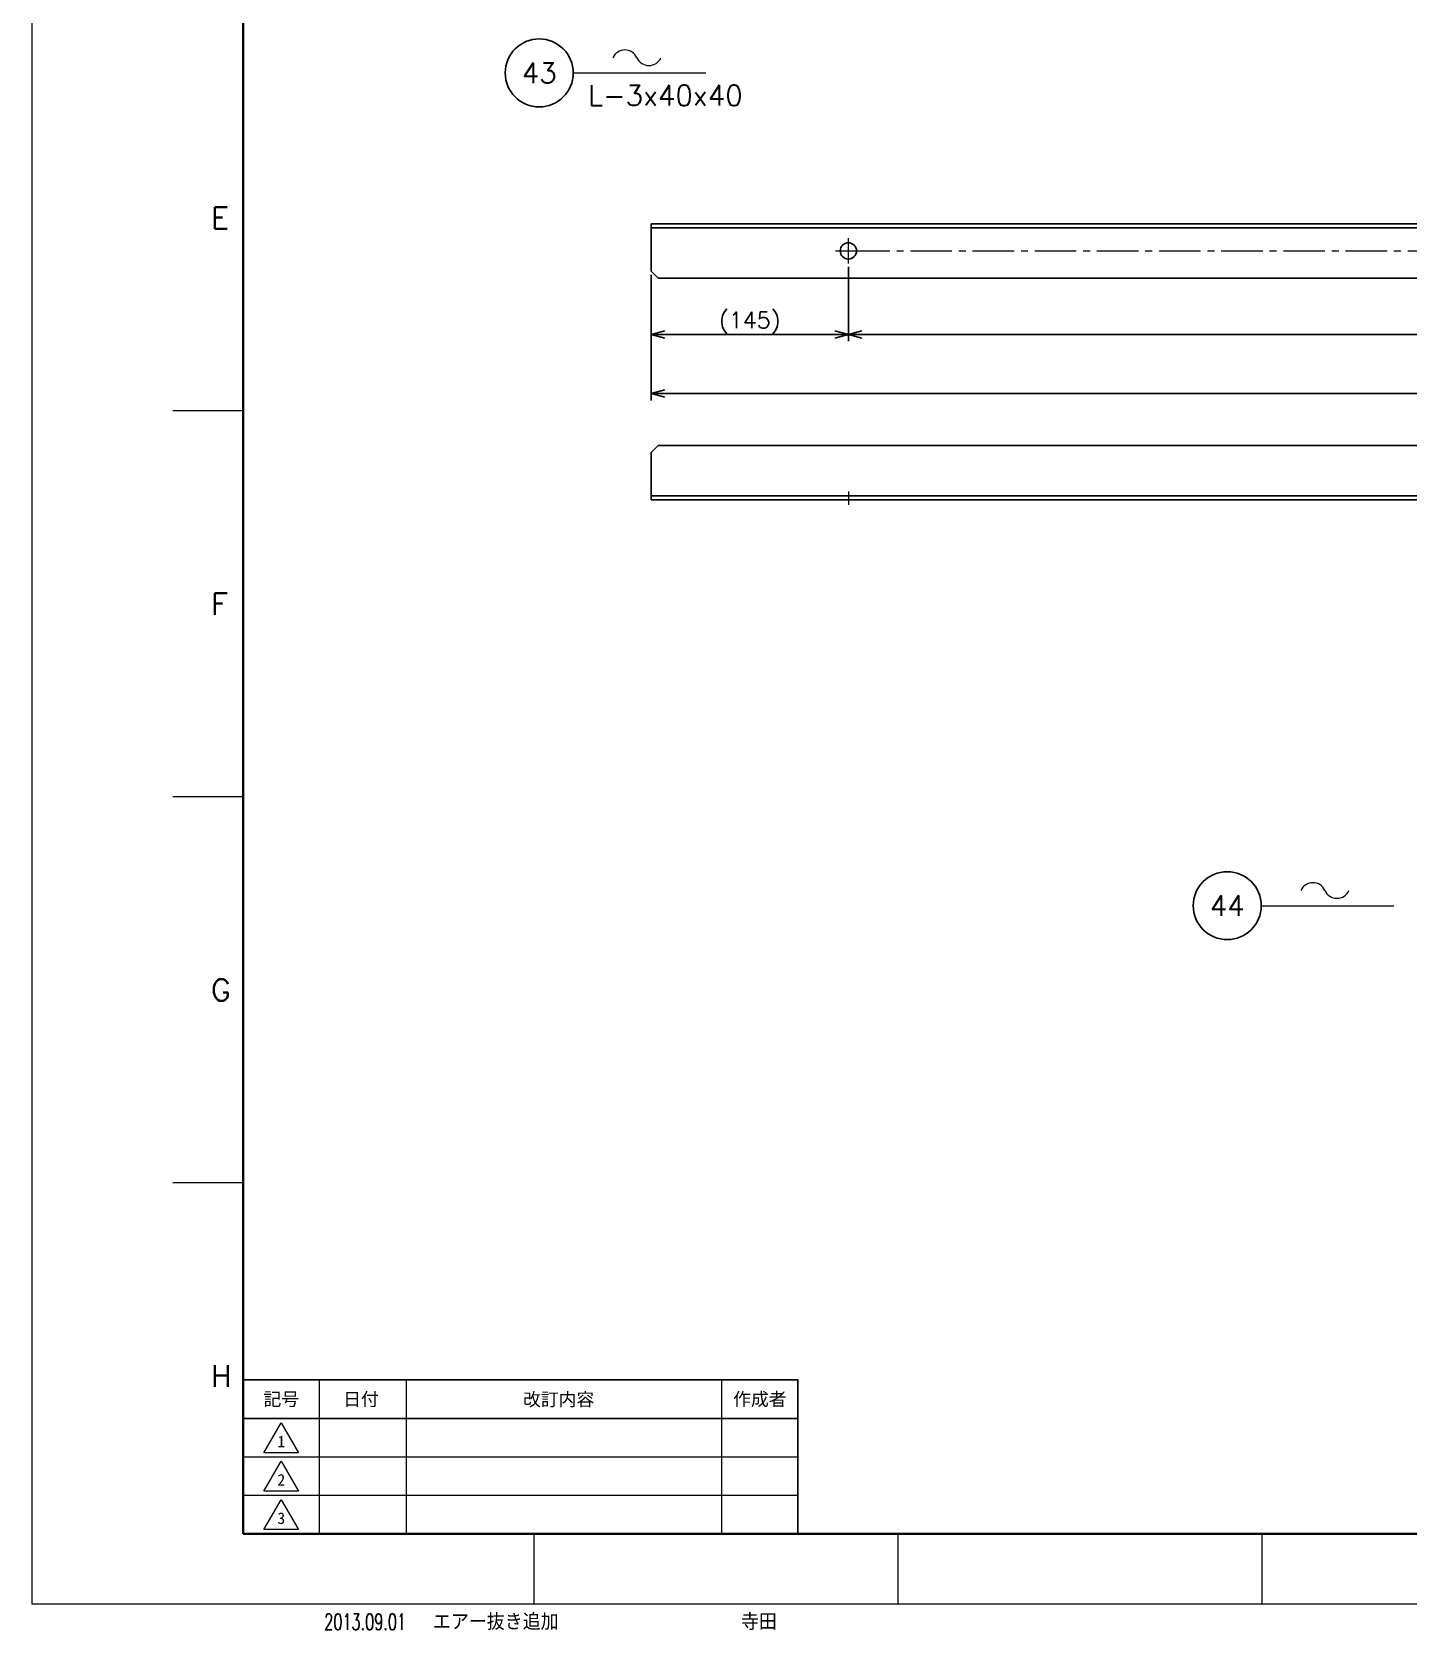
# Model space of a CAD drawing. Header units: millimetres. Extents: x 0 to 3313, y -19 to 2332.
# Drawn here: x 0 to 1012, y -19 to 1157 of the extents above; entities that cross this region are included whole.
import ezdxf
from ezdxf import colors
from ezdxf.entities.mleader import LeaderData, LeaderLine
from ezdxf.enums import TextEntityAlignment as Align
from ezdxf.math import Vec2, Vec3

# ---------------------------------------------------------------- set-up
doc = ezdxf.new("R2010")
doc.units = ezdxf.units.MM
doc.header["$LTSCALE"] = 1.6
doc.header["$PDMODE"] = 99
doc.header["$PDSIZE"] = 1
doc.linetypes.add('CENTER2', pattern=[28.575, 19.05, -3.175, 3.175, -3.175])
for name, color, linetype, lineweight in [('05_CENTER', 4, 'CENTER2', 13), ('08_DIM', 3, 'Continuous', 13), ('90_FRAME', 5, 'Continuous', 35)]:
    doc.layers.add(name, color=color, linetype=linetype, lineweight=lineweight)
doc.layers.add('91_BLANK', color=5, linetype='Continuous', lineweight=0, plot=False)
doc.styles.add('KSS_TXT', font='txt.shx', dxfattribs={"bigfont": 'extfont2.shx'})
doc.styles.add('MS_G', font='MS Gothic.ttf')
doc.styles.get("Standard").update_dxf_attribs({"font": 'txt.shx', "bigfont": 'extfont2.shx'})
doc.styles.add('表題用', font='MS PGothic.ttf')
doc.dimstyles.new('KSS_DIM', dxfattribs={"dimscale": 4, "dimtxt": 3, "dimasz": 2.5, "dimexe": 1.25, "dimexo": 0.625, "dimtad": 1, "dimdsep": 46, "dimtxsty": 'KSS_TXT', "dimblk": 'OPEN30', "dimcen": 0, "dimazin": 2, "dimtfac": 0.75, "dimtmove": 0, "dimatfit": 3, "dimldrblk": 'OPEN30', "dimfxl": 1.25, "dimtolj": 1, "dimarcsym": 0})

# ---------------------------------------------------------------- blocks, each defined once
blk = doc.blocks.new('AM_BALLOON1')
at = {"transparency": 16777216}
blk.add_circle((0, 0), 5, dxfattribs=at)
blk.add_attdef('B_NUMBER', text='', height=3, dxfattribs=at).set_placement((0, 0), align=Align.MIDDLE_CENTER)
blk = doc.blocks.new('_OPEN')
at = {"color": 0, "linetype": 'ByBlock'}
for p, q in [((-1, 0.17), (0, 0)), ((0, 0), (-1, -0.17)), ((0, 0), (-1, 0))]:
    blk.add_line(p, q, dxfattribs=at)
blk = doc.blocks.new('p1ba05')
for centre, start, end in [((-2.95, 0.29), 24.2276, 155.5758), ((0, 1.62), 204.2276, 335.5758)]:
    blk.add_arc(centre, 1.62, start, end)
blk = doc.blocks.new('_Open30')
at = {"color": 0, "linetype": 'ByBlock', "lineweight": -2}
for p, q in [((-1, 0.27), (0, 0)), ((0, 0), (-1, -0.27)), ((0, 0), (-1, 0))]:
    blk.add_line(p, q, dxfattribs=at)
blk = doc.blocks.new('*D80')
at = {"layer": '08_DIM', "color": 0, "lineweight": -2, "transparency": 16777216}
for p, q in [((455.5, 978), (455.5, 929.1)), ((600.5, 983.7), (600.5, 929.1)), ((590.5, 934.1), (465.5, 934.1))]:
    blk.add_line(p, q, dxfattribs=at)
at = {"layer": 'Defpoints', "color": 0, "transparency": 16777216}
for p in [(455.5, 980.5), (600.5, 986.2), (455.5, 934.1)]:
    blk.add_point(p, dxfattribs=at)
at = {"layer": '08_DIM', "color": 0, "lineweight": -2, "transparency": 16777216, "xscale": 10, "yscale": 10, "zscale": 10, "rotation": 180}
blk.add_blockref('_Open30', (455.5, 934.1), dxfattribs=at)
at = {"layer": '08_DIM', "color": 0, "lineweight": -2, "transparency": 16777216, "xscale": 10, "yscale": 10, "zscale": 10}
blk.add_blockref('_Open30', (600.5, 934.1), dxfattribs=at)
at = {"layer": '08_DIM', "color": 0, "transparency": 16777216, "insert": (528, 942.6), "char_height": 12, "attachment_point": 5, "style": 'KSS_TXT'}
blk.add_mtext('\\A1;(145)', dxfattribs=at)
blk = doc.blocks.new('*D81')
at = {"layer": '08_DIM', "color": 0, "lineweight": -2, "transparency": 16777216}
for p, q in [((455.5, 978), (455.5, 885.5)), ((2555.5, 978), (2555.5, 885.5)), ((465.5, 890.5), (2545.5, 890.5))]:
    blk.add_line(p, q, dxfattribs=at)
at = {"layer": 'Defpoints', "color": 0, "transparency": 16777216}
for p in [(455.5, 980.5), (2555.5, 980.5), (2555.5, 890.5)]:
    blk.add_point(p, dxfattribs=at)
at = {"layer": '08_DIM', "color": 0, "lineweight": -2, "transparency": 16777216, "xscale": 10, "yscale": 10, "zscale": 10, "rotation": 180}
blk.add_blockref('_Open30', (455.5, 890.5), dxfattribs=at)
at = {"layer": '08_DIM', "color": 0, "lineweight": -2, "transparency": 16777216, "xscale": 10, "yscale": 10, "zscale": 10}
blk.add_blockref('_Open30', (2555.5, 890.5), dxfattribs=at)
at = {"layer": '08_DIM', "color": 0, "transparency": 16777216, "insert": (1505.5, 899), "char_height": 12, "attachment_point": 5, "style": 'KSS_TXT'}
blk.add_mtext('\\A1;2100', dxfattribs=at)
blk = doc.blocks.new('*D82')
at = {"layer": '08_DIM', "color": 0, "lineweight": -2, "transparency": 16777216}
for p, q in [((600.5, 983.7), (600.5, 929.1)), ((2410.5, 983.7), (2410.5, 929.1)), ((610.5, 934.1), (2400.5, 934.1))]:
    blk.add_line(p, q, dxfattribs=at)
at = {"layer": 'Defpoints', "color": 0, "transparency": 16777216}
for p in [(600.5, 986.2), (2410.5, 986.2), (2410.5, 934.1)]:
    blk.add_point(p, dxfattribs=at)
at = {"layer": '08_DIM', "color": 0, "lineweight": -2, "transparency": 16777216, "xscale": 10, "yscale": 10, "zscale": 10, "rotation": 180}
blk.add_blockref('_Open30', (600.5, 934.1), dxfattribs=at)
at = {"layer": '08_DIM', "color": 0, "lineweight": -2, "transparency": 16777216, "xscale": 10, "yscale": 10, "zscale": 10}
blk.add_blockref('_Open30', (2410.5, 934.1), dxfattribs=at)
at = {"layer": '08_DIM', "color": 0, "transparency": 16777216, "insert": (1505.5, 942.6), "char_height": 12, "attachment_point": 5, "style": 'KSS_TXT'}
blk.add_mtext('\\A1;1810', dxfattribs=at)

msp = doc.modelspace()

# ---------------------------------------------------------------- linework, layer by layer
at = {"color": 0}
for p, q in [((455.478, 1012.507), (2555.478, 1012.507)), ((455.478, 815.227), (2555.478, 815.227))]:
    msp.add_line(p, q, dxfattribs=at)
for points in [[(455.478, 1015.507), (2555.478, 1015.507), (2555.478, 980.507), (2550.478, 975.507), (460.478, 975.507), (455.478, 980.507)], [(455.478, 812.227), (2555.478, 812.227), (2555.478, 847.227), (2550.478, 852.227), (460.478, 852.227), (455.478, 847.227)]]:
    msp.add_lwpolyline(points, close=True, dxfattribs=at)
msp.add_circle((600.478, 995.507), 6, dxfattribs=at)
at = {"layer": '05_CENTER'}
for p, q in [((600.478, 986.166), (600.478, 1004.848)), ((591.137, 995.507), (609.819, 995.507)), ((600.478, 995.507), (2410.478, 995.507)), ((600.478, 818.589), (600.478, 808.589))]:
    msp.add_line(p, q, dxfattribs=at)
at = {"layer": '08_DIM'}
for p, q in [((398.13, 1126.425), (495.737, 1126.425)), ((904.187, 513.712), (1001.793, 513.712))]:
    msp.add_line(p, q, dxfattribs=at)
at = {"layer": '90_FRAME', "color": 4, "lineweight": 13}
for p, q in [((155.384, 877.735), (103.536, 877.735)), ((155.384, 593.746), (103.536, 593.746)), ((155.384, 309.757), (103.536, 309.757)), ((369.502, 0), (369.502, 51.616)), ((637.235, 0), (637.235, 51.616)), ((904.969, 0), (904.969, 51.616))]:
    msp.add_line(p, q, dxfattribs=at)
at = {"layer": '90_FRAME', "color": 0, "lineweight": 13}
for p, q in [((211.384, 51.616), (211.384, 164.759)), ((275.384, 51.616), (275.384, 164.759)), ((507.384, 51.616), (507.384, 164.759)), ((155.384, 108.187), (563.384, 108.187)), ((155.384, 79.902), (563.384, 79.902))]:
    msp.add_line(p, q, dxfattribs=at)
at = {"layer": '90_FRAME', "color": 0, "lineweight": 25}
msp.add_line((155.384, 136.473), (563.384, 136.473), dxfattribs=at)
at = {"layer": '90_FRAME'}
msp.add_lwpolyline([(155.384, 51.616), (3260.956, 51.616), (3260.956, 2271.831), (155.384, 2271.831)], close=True, dxfattribs=at)
at = {"layer": '90_FRAME', "color": 0, "lineweight": 25}
msp.add_lwpolyline([(155.384, 51.616), (563.384, 51.616), (563.384, 164.759), (155.384, 164.759)], close=True, dxfattribs=at)
at = {"layer": '90_FRAME', "color": 0, "lineweight": 13}
for points in [[(170.655, 111.192), (183.384, 133.238), (196.112, 111.192), (170.655, 111.192)], [(170.655, 82.906), (183.384, 104.952), (196.112, 82.906), (170.655, 82.906)], [(170.655, 54.62), (183.384, 76.667), (196.112, 54.62), (170.655, 54.62)]]:
    msp.add_lwpolyline(points, dxfattribs=at)
at = {"layer": '91_BLANK'}
msp.add_lwpolyline([(0, 0), (3312.803, 0), (3312.803, 2331.679), (0, 2331.679)], close=True, dxfattribs=at)

# ---------------------------------------------------------------- block references
at = {"layer": '08_DIM', "xscale": 6, "yscale": 6, "zscale": 6}
for p in [(453.78, 1131.896), (959.837, 519.182)]:
    msp.add_blockref('p1ba05', p, dxfattribs=at)

# ---------------------------------------------------------------- texts
at = {"layer": '08_DIM', "style": 'KSS_TXT'}
msp.add_text('L-3x40x40', height=15, dxfattribs=at).set_placement((409.016, 1102.368))
at = {"layer": '90_FRAME', "color": 0, "lineweight": 13, "style": 'KSS_TXT'}
for s, p in [('E', (131.829, 1019.729)), ('F', (131.829, 735.74)), ('G', (131.829, 451.752)), ('H', (131.829, 167.763))]:
    msp.add_text(s, height=16, dxfattribs=at).set_placement(p, align=Align.MIDDLE_LEFT)
at = {"layer": '90_FRAME', "color": 0, "style": '表題用'}
for s, p in [('記号', (183.384, 150.616)), ('日付', (242.01, 150.616)), ('作成者', (535.384, 150.616))]:
    msp.add_text(s, height=9.6, dxfattribs=at).set_placement(p, align=Align.MIDDLE_CENTER)
msp.add_text('改訂内容', height=9.6, dxfattribs=at).set_placement((387.384, 150.616), align=Align.MIDDLE)
at = {"layer": '90_FRAME', "color": 0, "lineweight": 13, "style": 'MS_G'}
for s, p in [('1', (183.384, 119.502)), ('2', (183.384, 91.216)), ('3', (183.384, 62.93))]:
    msp.add_text(s, height=8.486, dxfattribs=at).set_placement(p, align=Align.MIDDLE)
at = {"layer": '90_FRAME', "color": 3, "lineweight": 13, "width": 0.65}
msp.add_text('2013.09.01', height=12, dxfattribs=at).set_placement((214.968, -19.199))
at = {"layer": '90_FRAME', "color": 3, "lineweight": 13}
for s, p in [('エアー抜き追加', (294.935, -19.199)), ('寺田', (521.481, -19.199))]:
    msp.add_text(s, height=12, dxfattribs=at).set_placement(p)

# ---------------------------------------------------------------- dimensions: what is measured, and where the dimension line sits
at = {"layer": '08_DIM'}
dim = msp.add_linear_dim(base=(455.478, 934.101), p1=(600.478, 986.166), p2=(455.478, 980.507), text='(<>)', dimstyle='KSS_DIM', override={"dimarcsym": 1}, dxfattribs=at)
dim.commit()
dim.dimension.update_dxf_attribs({"geometry": '*D80', "text_midpoint": (527.978, 942.609)})
for base, p1, p2, picture, middle in [((2555.478, 890.454), (455.478, 980.507), (2555.478, 980.507), '*D81', (1505.478, 898.954)), ((2410.478, 934.101), (600.478, 986.166), (2410.478, 986.166), '*D82', (1505.478, 942.601))]:
    dim = msp.add_linear_dim(base=base, p1=p1, p2=p2, dimstyle='KSS_DIM', override={"dimarcsym": 1}, dxfattribs=at)
    dim.commit()
    dim.dimension.update_dxf_attribs({"geometry": picture, "text_midpoint": middle})

# ---------------------------------------------------------------- leaders
ml = msp.add_multileader_block('Standard', dxfattribs=at)
ml.set_content('AM_BALLOON1', color=256, scale=5)
ml.set_attribute('B_NUMBER', '42', width=0)
ml.set_leader_properties(color=256, linetype='ByLayer', lineweight=-1)
ml.set_arrow_properties(name='OPEN')
ml.build(insert=Vec2(0, 0))
ml.multileader.update_dxf_attribs({"leader_type": 0, "has_dogleg": 0, "text_right_attachment_type": 6, "dogleg_length": 0, "arrow_head_size": 10, "scale": 2.5, "block_connection_type": 1})
ctx = ml.context
ctx.base_point, ctx.scale, ctx.char_height, ctx.arrow_head_size, ctx.landing_gap_size, ctx.plane_origin = Vec3(438.663, 2088.538), 2.5, 20, 10, 10, Vec3(438.663, 2088.538)
ctx.right_attachment, ctx.attachment_type = 6, 1
notes = []
notes.append((ctx, [(0, (0, 0, 0), (0, 0), (1, 0), 1, [])]))
ctx.block.insert = Vec3(438.663, 2088.538)
ml = msp.add_multileader_block('Standard', dxfattribs=at)
ml.set_content('AM_BALLOON1', color=256, scale=5)
ml.set_attribute('B_NUMBER', '43', width=0)
ml.set_leader_properties(color=256, linetype='ByLayer', lineweight=-1)
ml.set_arrow_properties(name='OPEN')
ml.build(insert=Vec2(0, 0))
ml.multileader.update_dxf_attribs({"leader_type": 0, "has_dogleg": 0, "text_right_attachment_type": 6, "dogleg_length": 0, "arrow_head_size": 10, "scale": 2.5, "block_connection_type": 1})
ctx = ml.context
ctx.base_point, ctx.scale, ctx.char_height, ctx.arrow_head_size, ctx.landing_gap_size, ctx.plane_origin = Vec3(373.095, 1126.457), 2.5, 20, 10, 10, Vec3(373.095, 1126.457)
ctx.right_attachment, ctx.attachment_type = 6, 1
notes.append((ctx, [(0, (0, 0, 0), (0, 0), (1, 0), 1, [])]))
ctx.block.insert = Vec3(373.095, 1126.457)
ml = msp.add_multileader_block('Standard', dxfattribs=at)
ml.set_content('AM_BALLOON1', color=256, scale=5)
ml.set_attribute('B_NUMBER', '44', width=0)
ml.set_leader_properties(color=256, linetype='ByLayer', lineweight=-1)
ml.set_arrow_properties(name='OPEN')
ml.build(insert=Vec2(0, 0))
ml.multileader.update_dxf_attribs({"leader_type": 0, "has_dogleg": 0, "text_right_attachment_type": 6, "dogleg_length": 0, "arrow_head_size": 10, "scale": 2.5, "block_connection_type": 1})
ctx = ml.context
ctx.base_point, ctx.scale, ctx.char_height, ctx.arrow_head_size, ctx.landing_gap_size, ctx.plane_origin = Vec3(879.152, 513.744), 2.5, 20, 10, 10, Vec3(879.152, 513.744)
ctx.right_attachment, ctx.attachment_type = 6, 1
notes.append((ctx, [(0, (0, 0, 0), (0, 0), (1, 0), 1, [])]))
ctx.block.insert = Vec3(879.152, 513.744)
for ctx, leaders in notes:
    for number, flags, end, landing, length, lines in leaders:
        leader = LeaderData()
        leader.index, (leader.has_last_leader_line, leader.has_dogleg_vector, leader.attachment_direction) = number, flags
        leader.last_leader_point, leader.dogleg_vector, leader.dogleg_length = Vec3(end), Vec3(landing), length
        for number, points, colour, breaks in lines:
            line = LeaderLine()
            line.index, line.vertices, line.color, line.breaks = number, Vec3.list(points), colors.encode_raw_color(colour), breaks
            leader.lines.append(line)
        ctx.leaders.append(leader)

doc.saveas('drawing.dxf')
